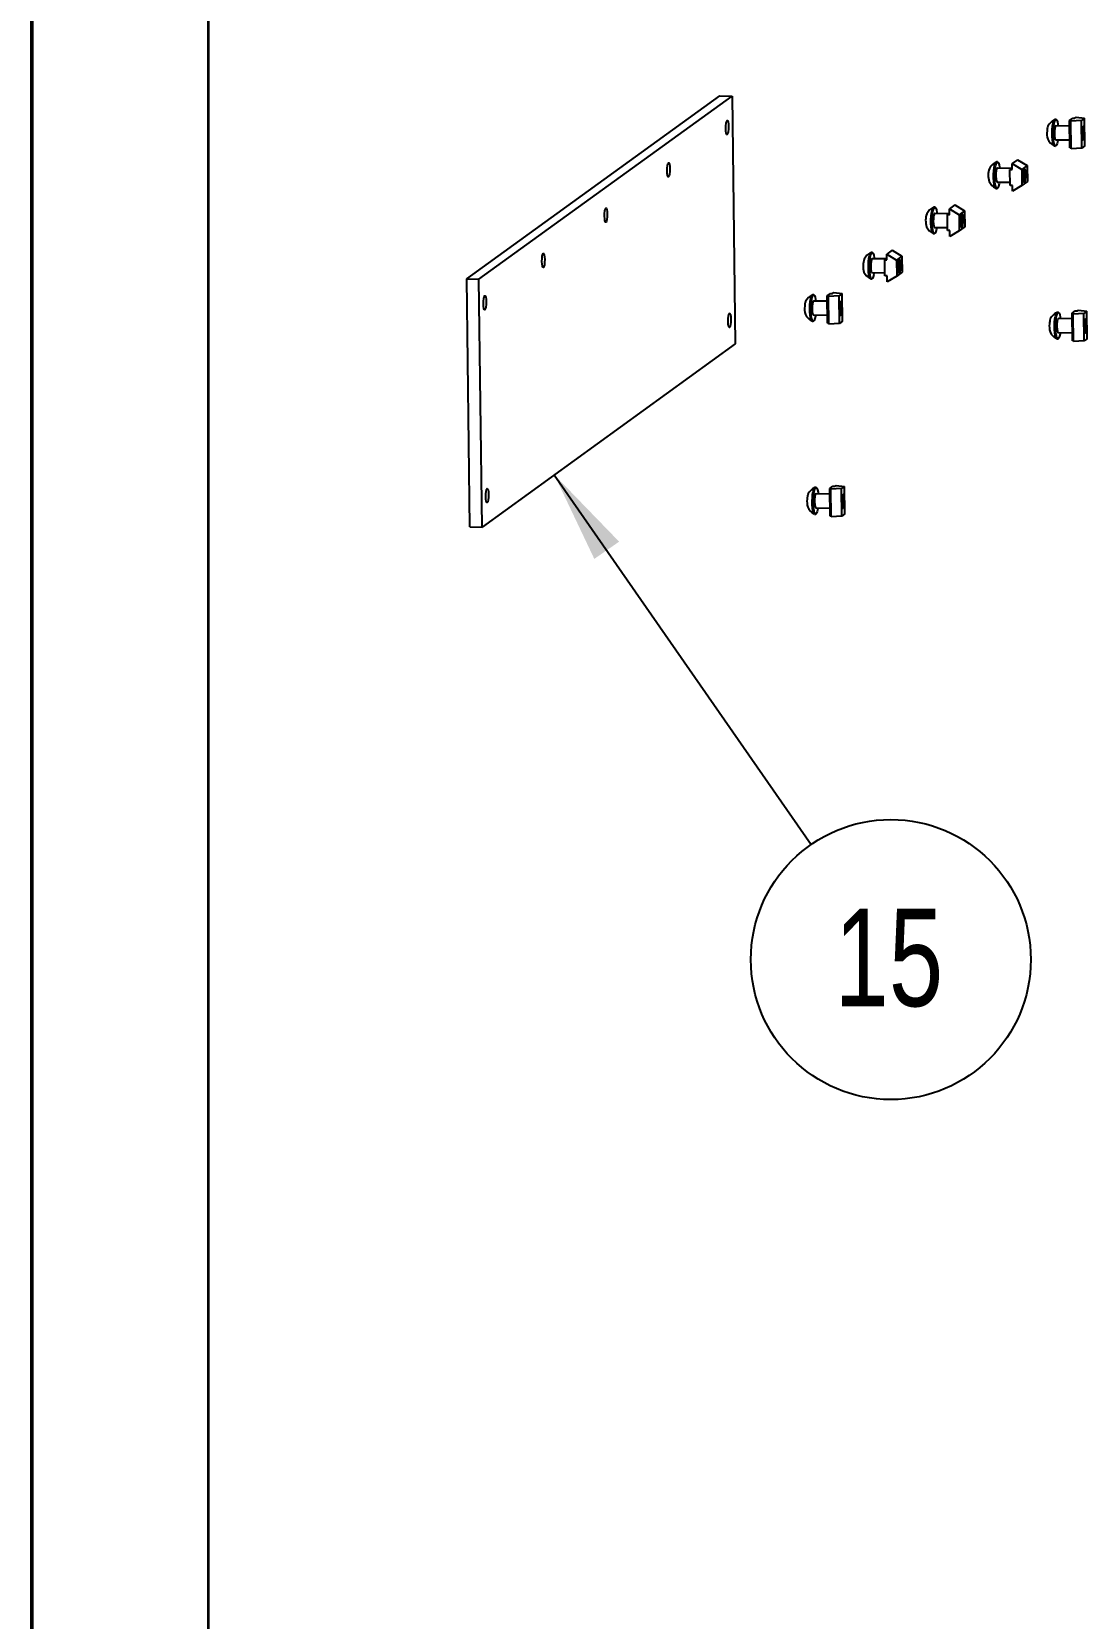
# Model space of a CAD drawing. Header units: millimetres. Extents: x 0 to 279, y 0 to 216.
# Drawn here: x 0 to 37.9, y 67.4 to 124.4 of the extents above; entities that cross this region are included whole.
import ezdxf

# ---------------------------------------------------------------- set-up
doc = ezdxf.new("R2010")
doc.units = ezdxf.units.MM
doc.layers.add('PAGE_BORDER', color=7, linetype='Continuous')
doc.layers.add('TITLE_BLOCK_BORDER', color=7, linetype='Continuous')
doc.styles.add('SLDTEXTSTYLE0', font='TXT', dxfattribs={"width": 0.75})
doc.dimstyles.new('SLDDIMSTYLE0', dxfattribs={"dimtxt": 0.18, "dimasz": 3.302, "dimexe": 0, "dimexo": 0.0625, "dimgap": 0, "dimtad": 0, "dimtih": 1, "dimtoh": 1, "dimdec": 0, "dimrnd": 1e-09, "dimzin": 0, "dimdsep": 46, "dimtxsty": 'Standard', "dimsah": 1, "dimcen": 0.09, "dimadec": 0, "dimazin": 0, "dimtfac": 3.302, "dimtdec": 0, "dimtofl": 0, "dimtmove": 0, "dimatfit": 3, "dimfxl": 1, "dimfrac": 2, "dimtolj": 1, "dimtzin": 0, "dimarcsym": 0})

# ---------------------------------------------------------------- blocks, each defined once
blk = doc.blocks.new('SW_NOTE_9')
at = {"layer": 'TITLE_BLOCK_BORDER', "color": 0}
blk.add_circle((2.869, -4.132), 5.031, dxfattribs=at)
at = {"layer": 'TITLE_BLOCK_BORDER', "color": 0, "insert": (2.799, -2.308), "char_height": 3.5, "attachment_point": 2, "style": 'SLDTEXTSTYLE0'}
blk.add_mtext('15', dxfattribs=at)

msp = doc.modelspace()

# ---------------------------------------------------------------- linework, layer by layer
at = {"color": 7, "linetype": 'Continuous', "lineweight": 50}
msp.add_line((0, 0), (0, 215.9), dxfattribs=at)
at = {"color": 7, "linetype": 'Continuous', "lineweight": 25}
for p, q in [((15.634, 115.532), (24.735, 122.113)), ((16.075, 115.525), (25.176, 122.106)), ((24.735, 122.113), (25.176, 122.106)), ((25.176, 122.106), (25.287, 113.198)), ((36.815, 121.26), (36.774, 121.261)), ((37.306, 121.027), (36.811, 121.035)), ((37.303, 121.23), (37.417, 121.312)), ((37.382, 121.229), (37.303, 121.23)), ((37.316, 120.24), (37.303, 121.23)), ((37.341, 121.199), (37.382, 121.229)), ((37.725, 121.223), (37.341, 121.199)), ((37.353, 120.209), (37.341, 121.199)), ((37.417, 121.312), (37.495, 121.311)), ((37.495, 121.311), (37.536, 121.341)), ((37.536, 121.341), (37.838, 121.305)), ((37.838, 121.305), (37.725, 121.223)), ((37.737, 120.234), (37.725, 121.223)), ((37.798, 120.956), (37.77, 120.985)), ((37.851, 120.316), (37.838, 121.305)), ((36.759, 120.311), (36.8, 120.31)), ((36.803, 120.535), (37.312, 120.527)), ((37.851, 120.316), (37.737, 120.234)), ((37.764, 120.554), (37.792, 120.583)), ((34.71, 119.738), (34.67, 119.739)), ((35.432, 119.819), (35.236, 119.677)), ((35.432, 119.819), (35.778, 119.606)), ((37.353, 120.24), (37.316, 120.24)), ((37.737, 120.234), (37.353, 120.209)), ((35.208, 119.505), (34.707, 119.513)), ((35.238, 119.527), (35.16, 119.471)), ((35.167, 118.897), (35.16, 119.471)), ((35.16, 119.471), (35.239, 119.47)), ((35.239, 119.47), (35.236, 119.677)), ((35.236, 119.677), (35.582, 119.464)), ((35.778, 119.606), (35.582, 119.464)), ((35.582, 119.464), (35.589, 118.89)), ((35.694, 119.434), (35.666, 119.464)), ((35.778, 119.606), (35.785, 119.031)), ((34.655, 118.789), (34.695, 118.789)), ((34.687, 119.021), (34.699, 119.014)), ((34.699, 119.014), (35.166, 119.006)), ((35.246, 118.895), (35.167, 118.897)), ((35.248, 118.688), (35.246, 118.895)), ((35.589, 118.89), (35.248, 118.688)), ((35.785, 119.031), (35.589, 118.89)), ((35.659, 119.033), (35.688, 119.061)), ((32.46, 118.111), (32.42, 118.112)), ((33.181, 118.192), (32.986, 118.05)), ((32.988, 117.842), (32.986, 118.05)), ((32.986, 118.05), (33.332, 117.837)), ((33.181, 118.192), (33.527, 117.978)), ((32.958, 117.878), (32.456, 117.886)), ((32.988, 117.9), (32.91, 117.844)), ((32.917, 117.27), (32.91, 117.844)), ((32.91, 117.844), (32.988, 117.842)), ((33.527, 117.978), (33.332, 117.837)), ((33.332, 117.837), (33.339, 117.263)), ((33.443, 117.807), (33.416, 117.837)), ((33.527, 117.978), (33.534, 117.404)), ((32.404, 117.162), (32.445, 117.161)), ((32.437, 117.394), (32.448, 117.386)), ((32.448, 117.386), (32.916, 117.379)), ((32.996, 117.268), (32.917, 117.27)), ((32.998, 117.06), (32.996, 117.268)), ((33.339, 117.263), (32.998, 117.06)), ((33.534, 117.404), (33.339, 117.263)), ((33.409, 117.405), (33.437, 117.434)), ((30.21, 116.484), (30.169, 116.485)), ((30.931, 116.565), (30.735, 116.423)), ((30.738, 116.215), (30.735, 116.423)), ((30.735, 116.423), (31.081, 116.21)), ((30.931, 116.565), (31.277, 116.351)), ((31.277, 116.351), (31.081, 116.21)), ((31.277, 116.351), (31.284, 115.777)), ((30.186, 115.767), (30.198, 115.759)), ((30.198, 115.759), (30.665, 115.752)), ((30.707, 116.251), (30.206, 116.259)), ((30.737, 116.273), (30.66, 116.217)), ((30.667, 115.642), (30.66, 116.217)), ((30.66, 116.217), (30.738, 116.215)), ((31.081, 116.21), (31.088, 115.636)), ((31.284, 115.777), (31.088, 115.636)), ((31.158, 115.778), (31.187, 115.807)), ((31.193, 116.18), (31.165, 116.209)), ((15.634, 115.532), (16.075, 115.525)), ((15.745, 106.624), (15.634, 115.532)), ((16.186, 106.617), (16.075, 115.525)), ((30.154, 115.535), (30.194, 115.534)), ((30.745, 115.641), (30.667, 115.642)), ((30.748, 115.433), (30.745, 115.641)), ((31.088, 115.636), (30.748, 115.433)), ((28.105, 114.962), (28.065, 114.963)), ((28.596, 114.73), (28.102, 114.737)), ((28.594, 114.932), (28.707, 115.015)), ((28.672, 114.931), (28.594, 114.932)), ((28.606, 113.943), (28.594, 114.932)), ((28.631, 114.901), (28.672, 114.931)), ((29.015, 114.926), (28.631, 114.901)), ((28.643, 113.912), (28.631, 114.901)), ((28.707, 115.015), (28.785, 115.013)), ((28.785, 115.013), (28.827, 115.043)), ((28.827, 115.043), (29.129, 115.008)), ((29.129, 115.008), (29.015, 114.926)), ((29.028, 113.936), (29.015, 114.926)), ((29.089, 114.658), (29.061, 114.688)), ((29.141, 114.018), (29.129, 115.008)), ((28.094, 114.238), (28.602, 114.229)), ((29.054, 114.257), (29.083, 114.286)), ((36.902, 114.331), (36.861, 114.332)), ((37.393, 114.099), (36.898, 114.107)), ((37.39, 114.301), (37.504, 114.384)), ((37.468, 114.3), (37.39, 114.301)), ((37.402, 113.312), (37.39, 114.301)), ((37.427, 114.27), (37.468, 114.3)), ((37.812, 114.295), (37.427, 114.27)), ((37.44, 113.281), (37.427, 114.27)), ((37.504, 114.384), (37.582, 114.382)), ((37.582, 114.382), (37.623, 114.412)), ((37.623, 114.412), (37.925, 114.377)), ((37.925, 114.377), (37.812, 114.295)), ((37.824, 113.305), (37.812, 114.295)), ((37.885, 114.027), (37.857, 114.057)), ((37.938, 113.387), (37.925, 114.377)), ((28.049, 114.013), (28.09, 114.013)), ((28.643, 113.942), (28.606, 113.943)), ((29.028, 113.936), (28.643, 113.912)), ((29.141, 114.018), (29.028, 113.936)), ((36.89, 113.607), (37.399, 113.598)), ((37.85, 113.626), (37.879, 113.655)), ((25.287, 113.198), (16.186, 106.617)), ((36.846, 113.382), (36.886, 113.382)), ((37.439, 113.311), (37.402, 113.312)), ((37.824, 113.305), (37.44, 113.281)), ((37.938, 113.387), (37.824, 113.305)), ((28.192, 108.034), (28.151, 108.034)), ((28.683, 107.801), (28.188, 107.809)), ((28.68, 108.004), (28.794, 108.086)), ((28.759, 108.002), (28.68, 108.004)), ((28.693, 107.014), (28.68, 108.004)), ((28.718, 107.973), (28.759, 108.002)), ((29.102, 107.997), (28.718, 107.973)), ((28.73, 106.983), (28.718, 107.973)), ((28.794, 108.086), (28.872, 108.085)), ((28.872, 108.085), (28.913, 108.114)), ((28.913, 108.114), (29.215, 108.079)), ((29.215, 108.079), (29.102, 107.997)), ((29.114, 107.007), (29.102, 107.997)), ((29.175, 107.729), (29.148, 107.759)), ((29.228, 107.089), (29.215, 108.079)), ((28.18, 107.309), (28.689, 107.301)), ((29.141, 107.328), (29.169, 107.357)), ((15.745, 106.624), (16.186, 106.617)), ((28.136, 107.085), (28.177, 107.084)), ((28.73, 107.013), (28.693, 107.014)), ((29.114, 107.007), (28.73, 106.983)), ((29.228, 107.089), (29.114, 107.007))]:
    msp.add_line(p, q, dxfattribs=at)
at = {"color": 7, "linetype": 'Continuous', "lineweight": 25, "flags": 128}
for points in [[(24.942, 120.939), (24.945, 121.038), (24.955, 121.128), (24.97, 121.194), (24.989, 121.227), (25.009, 121.222), (25.025, 121.179), (25.037, 121.105), (25.042, 121.011), (25.04, 120.912), (25.03, 120.822), (25.014, 120.755), (24.996, 120.722), (24.976, 120.728), (24.959, 120.771), (24.947, 120.845), (24.942, 120.939)], [(36.759, 120.311), (36.743, 120.319), (36.719, 120.359), (36.7, 120.431), (36.685, 120.53), (36.676, 120.647), (36.674, 120.775), (36.679, 120.903)], [(36.679, 120.903), (36.69, 121.023), (36.707, 121.125), (36.729, 121.202), (36.753, 121.248), (36.774, 121.261)], [(36.882, 120.534), (36.876, 120.494), (36.857, 120.404), (36.834, 120.342), (36.808, 120.312), (36.783, 120.318), (36.76, 120.359), (36.74, 120.431), (36.725, 120.529), (36.716, 120.646), (36.714, 120.774), (36.719, 120.903)], [(36.719, 120.903), (36.73, 121.022), (36.748, 121.125), (36.769, 121.202), (36.793, 121.248), (36.819, 121.26), (36.843, 121.236), (36.865, 121.18), (36.883, 121.093), (36.89, 121.034)], [(36.811, 121.035), (36.804, 121.033), (36.786, 121), (36.77, 120.935), (36.761, 120.847)], [(37.791, 120.522), (37.809, 120.554), (37.825, 120.62), (37.834, 120.707), (37.837, 120.805), (37.832, 120.897), (37.82, 120.969), (37.804, 121.012), (37.785, 121.017), (37.766, 120.985), (37.751, 120.919), (37.741, 120.831), (37.739, 120.734), (37.744, 120.642), (37.755, 120.569), (37.772, 120.527), (37.791, 120.522)], [(37.8, 120.954), (37.785, 120.958), (37.771, 120.933), (37.76, 120.883), (37.753, 120.816), (37.751, 120.742), (37.754, 120.673), (37.763, 120.617), (37.776, 120.585), (37.79, 120.581), (37.804, 120.606), (37.816, 120.656), (37.823, 120.723), (37.825, 120.797), (37.821, 120.866), (37.812, 120.922), (37.8, 120.954)], [(36.761, 120.847), (36.758, 120.75), (36.763, 120.658), (36.775, 120.585), (36.791, 120.543), (36.803, 120.535)], [(34.655, 118.789), (34.632, 118.804), (34.61, 118.853), (34.591, 118.932), (34.577, 119.036), (34.57, 119.157), (34.57, 119.285), (34.576, 119.413), (34.589, 119.529), (34.608, 119.625), (34.63, 119.695), (34.655, 119.733), (34.67, 119.739)], [(34.673, 118.803), (34.65, 118.852), (34.631, 118.931), (34.618, 119.035), (34.611, 119.156), (34.61, 119.285), (34.617, 119.412), (34.63, 119.528), (34.648, 119.625), (34.67, 119.695), (34.695, 119.732), (34.721, 119.735), (34.745, 119.703), (34.765, 119.639), (34.782, 119.546), (34.786, 119.512)], [(22.838, 119.417), (22.841, 119.516), (22.85, 119.606), (22.866, 119.672), (22.885, 119.705), (22.904, 119.7), (22.921, 119.657), (22.933, 119.583), (22.938, 119.489), (22.935, 119.39), (22.925, 119.3), (22.91, 119.234), (22.891, 119.201), (22.872, 119.206), (22.855, 119.249), (22.843, 119.323), (22.838, 119.417)], [(34.707, 119.513), (34.7, 119.511), (34.681, 119.478), (34.666, 119.413), (34.656, 119.325), (34.654, 119.228), (34.659, 119.136), (34.67, 119.063), (34.687, 119.021)], [(35.732, 119.283), (35.727, 119.375), (35.716, 119.448), (35.699, 119.49), (35.68, 119.495), (35.662, 119.463), (35.647, 119.398), (35.637, 119.31), (35.634, 119.212), (35.639, 119.12), (35.651, 119.048), (35.667, 119.006), (35.686, 119), (35.705, 119.033), (35.72, 119.098), (35.73, 119.186), (35.732, 119.283)], [(35.648, 119.295), (35.646, 119.221), (35.65, 119.151), (35.659, 119.096), (35.671, 119.064), (35.686, 119.06), (35.7, 119.084), (35.711, 119.134), (35.719, 119.201), (35.721, 119.275), (35.717, 119.345), (35.708, 119.4), (35.695, 119.432), (35.681, 119.436), (35.667, 119.411), (35.655, 119.362), (35.648, 119.295)], [(34.778, 119.012), (34.767, 118.948), (34.747, 118.864), (34.723, 118.809), (34.698, 118.789), (34.673, 118.803)], [(20.588, 117.79), (20.59, 117.889), (20.6, 117.979), (20.616, 118.045), (20.634, 118.078), (20.654, 118.073), (20.671, 118.03), (20.682, 117.956), (20.687, 117.862), (20.685, 117.763), (20.675, 117.673), (20.66, 117.607), (20.641, 117.574), (20.621, 117.579), (20.604, 117.622), (20.593, 117.696), (20.588, 117.79)], [(32.404, 117.162), (32.382, 117.177), (32.359, 117.226), (32.34, 117.305), (32.327, 117.409), (32.32, 117.53), (32.32, 117.658), (32.326, 117.786), (32.339, 117.902), (32.357, 117.998), (32.38, 118.068), (32.404, 118.106), (32.42, 118.112)], [(32.422, 117.176), (32.4, 117.225), (32.381, 117.304), (32.367, 117.408), (32.36, 117.529), (32.36, 117.658), (32.366, 117.785), (32.379, 117.901), (32.398, 117.998), (32.42, 118.067), (32.445, 118.105), (32.47, 118.108), (32.494, 118.076), (32.515, 118.012), (32.531, 117.919), (32.535, 117.885)], [(32.456, 117.886), (32.449, 117.884), (32.431, 117.851), (32.416, 117.786), (32.406, 117.698), (32.403, 117.601), (32.408, 117.509), (32.42, 117.436), (32.437, 117.394)], [(33.482, 117.656), (33.477, 117.748), (33.465, 117.821), (33.449, 117.863), (33.43, 117.868), (33.411, 117.836), (33.396, 117.771), (33.387, 117.683), (33.384, 117.585), (33.389, 117.493), (33.401, 117.421), (33.417, 117.378), (33.436, 117.373), (33.455, 117.406), (33.47, 117.471), (33.479, 117.559), (33.482, 117.656)], [(33.398, 117.668), (33.396, 117.594), (33.4, 117.524), (33.408, 117.469), (33.421, 117.437), (33.435, 117.433), (33.449, 117.457), (33.461, 117.507), (33.468, 117.574), (33.47, 117.648), (33.466, 117.718), (33.458, 117.773), (33.445, 117.805), (33.431, 117.809), (33.417, 117.784), (33.405, 117.734), (33.398, 117.668)], [(32.527, 117.385), (32.517, 117.32), (32.496, 117.236), (32.473, 117.182), (32.447, 117.162), (32.422, 117.176)], [(18.437, 116.235), (18.434, 116.136), (18.425, 116.046), (18.409, 115.979), (18.39, 115.946), (18.371, 115.952), (18.354, 115.995), (18.342, 116.069), (18.337, 116.163), (18.34, 116.262), (18.35, 116.352), (18.365, 116.418), (18.384, 116.451), (18.403, 116.446), (18.42, 116.403), (18.432, 116.329), (18.437, 116.235)], [(30.154, 115.535), (30.132, 115.55), (30.109, 115.598), (30.09, 115.678), (30.077, 115.782), (30.07, 115.902), (30.069, 116.031), (30.076, 116.158), (30.089, 116.275), (30.107, 116.371), (30.129, 116.441), (30.154, 116.479), (30.169, 116.485)], [(30.172, 115.549), (30.149, 115.598), (30.131, 115.677), (30.117, 115.781), (30.11, 115.902), (30.11, 116.031), (30.116, 116.158), (30.129, 116.274), (30.147, 116.371), (30.17, 116.44), (30.195, 116.478), (30.22, 116.481), (30.244, 116.449), (30.265, 116.385), (30.281, 116.292), (30.285, 116.258)], [(30.206, 116.259), (30.199, 116.257), (30.18, 116.224), (30.165, 116.159), (30.156, 116.071), (30.153, 115.974), (30.158, 115.882), (30.17, 115.809), (30.186, 115.767)], [(30.277, 115.758), (30.267, 115.693), (30.246, 115.609), (30.222, 115.555), (30.197, 115.534), (30.172, 115.549)], [(31.232, 116.029), (31.227, 116.121), (31.215, 116.193), (31.199, 116.236), (31.18, 116.241), (31.161, 116.209), (31.146, 116.143), (31.136, 116.056), (31.134, 115.958), (31.139, 115.866), (31.15, 115.794), (31.167, 115.751), (31.186, 115.746), (31.204, 115.778), (31.219, 115.844), (31.229, 115.931), (31.232, 116.029)], [(31.147, 116.04), (31.145, 115.966), (31.149, 115.897), (31.158, 115.841), (31.171, 115.809), (31.185, 115.805), (31.199, 115.83), (31.211, 115.88), (31.218, 115.947), (31.22, 116.021), (31.216, 116.09), (31.207, 116.146), (31.195, 116.178), (31.18, 116.182), (31.166, 116.157), (31.155, 116.107), (31.147, 116.04)], [(16.333, 114.713), (16.33, 114.614), (16.32, 114.524), (16.305, 114.458), (16.286, 114.425), (16.266, 114.43), (16.25, 114.473), (16.238, 114.547), (16.233, 114.641), (16.235, 114.74), (16.245, 114.83), (16.261, 114.896), (16.279, 114.929), (16.299, 114.924), (16.316, 114.881), (16.328, 114.807), (16.333, 114.713)], [(28.049, 114.013), (28.033, 114.021), (28.01, 114.061), (27.99, 114.134), (27.975, 114.232), (27.966, 114.349), (27.964, 114.477), (27.969, 114.606)], [(27.969, 114.606), (27.98, 114.725), (27.997, 114.828), (28.019, 114.905), (28.043, 114.951), (28.065, 114.963)], [(28.172, 114.236), (28.166, 114.196), (28.147, 114.106), (28.124, 114.044), (28.099, 114.015), (28.074, 114.02), (28.05, 114.061), (28.03, 114.133), (28.015, 114.231), (28.007, 114.349), (28.005, 114.476), (28.009, 114.605)], [(28.009, 114.605), (28.021, 114.725), (28.038, 114.827), (28.059, 114.904), (28.084, 114.95), (28.109, 114.962), (28.134, 114.939), (28.155, 114.882), (28.173, 114.796), (28.18, 114.736)], [(28.102, 114.737), (28.094, 114.735), (28.076, 114.702), (28.061, 114.637), (28.051, 114.549)], [(29.081, 114.224), (29.1, 114.257), (29.115, 114.322), (29.125, 114.41), (29.127, 114.507), (29.122, 114.599), (29.111, 114.672), (29.094, 114.714), (29.075, 114.719), (29.057, 114.687), (29.041, 114.622), (29.032, 114.534), (29.029, 114.436), (29.034, 114.344), (29.046, 114.272), (29.062, 114.23), (29.081, 114.224)], [(29.09, 114.656), (29.076, 114.66), (29.062, 114.635), (29.05, 114.586), (29.043, 114.519), (29.041, 114.445), (29.045, 114.375), (29.054, 114.32), (29.066, 114.288), (29.081, 114.284), (29.095, 114.308), (29.106, 114.358), (29.113, 114.425), (29.115, 114.499), (29.112, 114.569), (29.103, 114.624), (29.09, 114.656)], [(25.029, 114.01), (25.032, 114.109), (25.042, 114.199), (25.057, 114.266), (25.076, 114.299), (25.095, 114.293), (25.112, 114.25), (25.124, 114.176), (25.129, 114.082), (25.126, 113.983), (25.117, 113.893), (25.101, 113.827), (25.082, 113.794), (25.063, 113.799), (25.046, 113.842), (25.034, 113.916), (25.029, 114.01)], [(28.051, 114.549), (28.049, 114.452), (28.054, 114.36), (28.065, 114.287), (28.082, 114.245), (28.094, 114.238)], [(36.765, 113.975), (36.777, 114.094), (36.794, 114.197), (36.815, 114.274), (36.84, 114.32), (36.861, 114.332)], [(36.806, 113.974), (36.817, 114.094), (36.834, 114.196), (36.856, 114.273), (36.88, 114.319), (36.906, 114.331), (36.93, 114.308), (36.952, 114.251), (36.969, 114.165), (36.977, 114.105)], [(36.898, 114.107), (36.891, 114.104), (36.872, 114.072), (36.857, 114.006), (36.848, 113.918)], [(37.878, 113.593), (37.896, 113.626), (37.911, 113.691), (37.921, 113.779), (37.924, 113.876), (37.919, 113.968), (37.907, 114.041), (37.891, 114.083), (37.872, 114.088), (37.853, 114.056), (37.838, 113.991), (37.828, 113.903), (37.826, 113.805), (37.831, 113.713), (37.842, 113.641), (37.859, 113.599), (37.878, 113.593)], [(37.887, 114.025), (37.872, 114.029), (37.858, 114.004), (37.847, 113.955), (37.839, 113.888), (37.837, 113.814), (37.841, 113.744), (37.85, 113.689), (37.863, 113.657), (37.877, 113.653), (37.891, 113.677), (37.903, 113.727), (37.91, 113.794), (37.912, 113.868), (37.908, 113.938), (37.899, 113.993), (37.887, 114.025)], [(36.846, 113.382), (36.83, 113.39), (36.806, 113.431), (36.786, 113.503), (36.771, 113.601), (36.763, 113.718), (36.761, 113.846), (36.765, 113.975)], [(36.969, 113.605), (36.963, 113.566), (36.944, 113.475), (36.92, 113.413), (36.895, 113.384), (36.87, 113.389), (36.847, 113.43), (36.827, 113.502), (36.812, 113.6), (36.803, 113.718), (36.801, 113.845), (36.806, 113.974)], [(36.848, 113.918), (36.845, 113.821), (36.85, 113.729), (36.862, 113.656), (36.878, 113.614), (36.89, 113.607)], [(16.419, 107.785), (16.417, 107.685), (16.407, 107.595), (16.391, 107.529), (16.373, 107.496), (16.353, 107.501), (16.336, 107.544), (16.325, 107.618), (16.32, 107.712), (16.322, 107.812), (16.332, 107.901), (16.347, 107.968), (16.366, 108.001), (16.386, 107.995), (16.402, 107.952), (16.414, 107.878), (16.419, 107.785)], [(28.056, 107.677), (28.067, 107.797), (28.084, 107.899), (28.106, 107.976), (28.13, 108.022), (28.151, 108.034)], [(28.096, 107.676), (28.108, 107.796), (28.125, 107.898), (28.146, 107.975), (28.17, 108.021), (28.196, 108.033), (28.22, 108.01), (28.242, 107.953), (28.26, 107.867), (28.267, 107.808)], [(28.188, 107.809), (28.181, 107.806), (28.163, 107.774), (28.147, 107.709), (28.138, 107.621)], [(29.168, 107.296), (29.186, 107.328), (29.202, 107.393), (29.211, 107.481), (29.214, 107.578), (29.209, 107.671), (29.197, 107.743), (29.181, 107.785), (29.162, 107.791), (29.143, 107.758), (29.128, 107.693), (29.119, 107.605), (29.116, 107.508), (29.121, 107.416), (29.132, 107.343), (29.149, 107.301), (29.168, 107.296)], [(28.136, 107.085), (28.12, 107.092), (28.097, 107.133), (28.077, 107.205), (28.062, 107.303), (28.053, 107.421), (28.051, 107.548), (28.056, 107.677)], [(28.259, 107.308), (28.253, 107.268), (28.234, 107.177), (28.211, 107.115), (28.186, 107.086), (28.16, 107.092), (28.137, 107.132), (28.117, 107.204), (28.102, 107.303), (28.093, 107.42), (28.091, 107.548), (28.096, 107.676)], [(28.138, 107.621), (28.135, 107.523), (28.14, 107.431), (28.152, 107.359), (28.168, 107.317), (28.18, 107.309)], [(29.177, 107.727), (29.163, 107.731), (29.148, 107.706), (29.137, 107.657), (29.13, 107.59), (29.128, 107.516), (29.131, 107.446), (29.14, 107.391), (29.153, 107.359), (29.167, 107.355), (29.181, 107.38), (29.193, 107.429), (29.2, 107.496), (29.202, 107.57), (29.198, 107.64), (29.19, 107.695), (29.177, 107.727)]]:
    msp.add_lwpolyline(points, dxfattribs=at)
at = {"color": 7, "linetype": 'Continuous', "lineweight": 25}
for centre, radius, start, end in [((36.959, 120.852), 0.467, 158.6818, 180.081), ((36.994, 120.782), 0.529, 115.67, 153.0359), ((37.226, 120.765), 0.74, 173.293, 196.261), ((36.994, 120.782), 0.529, 205.1256, 242.4915), ((34.89, 119.261), 0.529, 115.67, 153.0359), ((35.141, 119.256), 0.763, 161.3619, 196.7996), ((34.89, 119.261), 0.529, 205.1256, 242.4915), ((32.64, 117.633), 0.529, 115.67, 153.0359), ((32.891, 117.629), 0.763, 161.3618, 196.7996), ((32.64, 117.633), 0.529, 205.1256, 242.4915), ((30.389, 116.006), 0.529, 115.67, 153.0359), ((30.641, 116.002), 0.763, 161.3619, 196.7996), ((30.389, 116.006), 0.529, 205.1256, 242.4915), ((28.249, 114.554), 0.467, 158.6816, 180.081), ((28.285, 114.485), 0.529, 115.67, 153.0359), ((28.516, 114.467), 0.74, 173.2931, 196.2609), ((28.285, 114.485), 0.529, 205.1256, 242.4915), ((37.045, 113.923), 0.467, 158.6818, 180.081), ((37.081, 113.854), 0.529, 115.67, 153.0359), ((37.313, 113.836), 0.74, 173.293, 196.261), ((37.081, 113.854), 0.529, 205.1256, 242.4915), ((28.336, 107.626), 0.467, 158.6816, 180.081), ((28.371, 107.556), 0.529, 115.67, 153.0359), ((28.603, 107.539), 0.74, 173.2931, 196.2609), ((28.371, 107.556), 0.529, 205.1256, 242.4915)]:
    msp.add_arc(centre, radius, start, end, dxfattribs=at)
at = {"layer": 'PAGE_BORDER', "lineweight": 35}
msp.add_line((6.35, 6.35), (6.35, 209.55), dxfattribs=at)

# ---------------------------------------------------------------- block references
at = {"layer": 'TITLE_BLOCK_BORDER'}
msp.add_blockref('SW_NOTE_9', (28.008, 95.208), dxfattribs=at)

# ---------------------------------------------------------------- leaders
msp.add_leader([(18.783, 108.495), (28.008, 95.208)], dimstyle='SLDDIMSTYLE0', dxfattribs=at)

doc.saveas('drawing.dxf')
